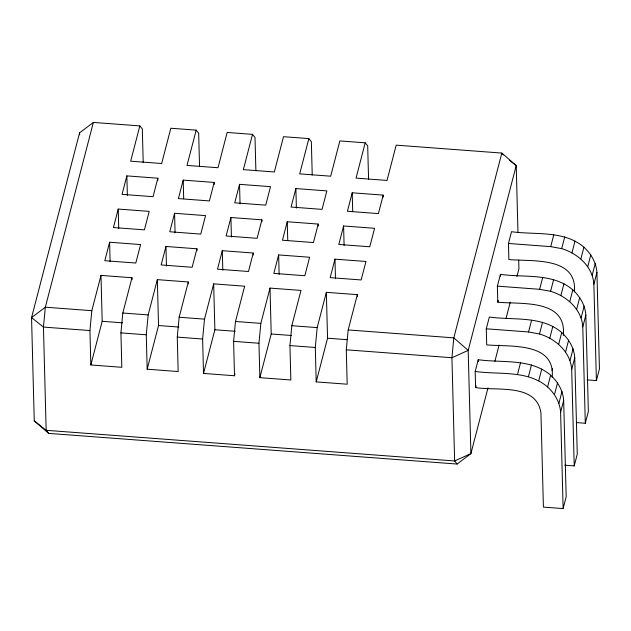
<?xml version="1.0" encoding="UTF-8"?>
<svg xmlns="http://www.w3.org/2000/svg" width="631" height="631" viewBox="0 0 631 631"><rect width="100%" height="100%" fill="white"/><g stroke="black" fill="none" stroke-linecap="round" stroke-linejoin="round"><path stroke-width="0.95" d="M131.974 277.743L122.808 313.015L120.923 332.884L121.822 367.297L90.832 364.978L89.933 330.565L91.818 310.689L100.984 275.416L131.974 277.743L132.021 279.691M188.314 281.97L179.149 317.243L177.264 337.112L178.163 371.533L147.173 369.206L146.274 334.793L148.159 314.916L157.324 279.643L188.314 281.97L188.369 283.918M202.614 339.021L204.499 319.144L213.664 283.871L244.654 286.198L235.489 321.471L233.604 341.347L234.503 375.76L203.521 373.434L202.614 339.021L177.264 337.112M258.962 343.248L260.84 323.38L270.013 288.099L300.995 290.426L291.83 325.699L289.945 345.575L290.852 379.988L259.862 377.661L258.962 343.248L233.604 341.347M357.335 294.653L348.17 329.926L346.285 349.803L347.192 384.216L316.202 381.889L315.303 347.476L317.18 327.607L326.353 292.327L357.335 294.653L357.391 296.609M143.198 162.412L142.322 128.976L139.845 125.908L93.364 122.422L79.577 132.833L31.55 317.614L34.255 420.853L48.642 433.387L457.112 464.045L470.9 453.626L487.984 387.907M93.364 122.422L45.337 307.202L43.452 327.071L46.158 430.31L48.642 433.387M109.605 242.233L104.809 260.713L135.791 263.04L140.595 244.56L109.605 242.233L110.117 261.762M118.234 209.058L113.43 227.539L144.412 229.865L149.216 211.385L118.234 209.058L118.738 228.588M126.855 175.883L122.051 194.364L153.041 196.683L157.845 178.21L126.855 175.883L127.367 195.405M139.845 125.908L130.672 161.181L161.662 163.508L170.827 128.235L196.186 130.136L198.67 133.204L199.546 166.639M90.832 364.978L102.19 321.297L100.984 275.416M165.953 246.469L161.15 264.941L192.132 267.268L196.935 248.788L165.953 246.469L166.458 265.99M174.574 213.286L169.771 231.766L200.761 234.093L205.564 215.613L174.574 213.286L175.087 232.815M183.195 180.111L178.392 198.591L209.382 200.918L214.185 182.438L183.195 180.111L183.684 198.662M196.186 130.136L187.013 165.409L218.003 167.736L227.168 132.463L252.526 134.364L255.011 137.44L255.886 170.867M147.173 369.206L158.531 325.525L157.324 279.643M222.293 250.696L217.49 269.169L248.48 271.496L253.276 253.023L222.293 250.696L222.806 270.218M230.914 217.514L226.111 235.994L257.101 238.321L261.904 219.84L230.914 217.514L231.427 237.043M239.535 184.339L234.732 202.819L265.722 205.146L270.525 186.666L239.535 184.339L240.048 203.868M252.526 134.364L243.353 169.644L274.343 171.963L283.516 136.69L308.867 138.591L311.351 141.667L312.227 175.095M203.521 373.434L214.871 329.753L213.664 283.871M234.503 375.76L235 373.86M278.634 254.924L273.83 273.397L304.82 275.723L309.624 257.251L278.634 254.924L279.147 274.446M287.255 221.741L282.451 240.222L313.441 242.549L318.245 224.068L287.255 221.741L287.744 240.293M295.876 188.566L291.072 207.047L322.062 209.374L326.866 190.893L295.876 188.566L296.389 208.096M308.867 138.591L299.701 173.872L330.683 176.191L339.857 140.918L365.207 142.819L367.692 145.895L368.567 179.322M259.862 377.661L271.212 333.98L270.013 288.099M334.974 259.152L330.171 277.632L361.161 279.951L365.964 261.479L334.974 259.152L335.487 278.673M343.595 225.977L338.792 244.449L369.782 246.776L374.585 228.296L343.595 225.977L344.108 245.498M352.216 192.794L347.421 211.275L378.403 213.601L383.206 195.121L352.216 192.794L352.705 211.346M365.207 142.819L356.042 178.1L387.024 180.427L396.197 145.146L501.834 153.073L516.221 165.606L517.972 232.46M316.202 381.889L327.552 338.216L326.353 292.327M475.19 371.47L478.243 359.709C502.347 363.101 530.639 358.069 550.642 375.2C557.828 381.81 563.033 390.573 563.657 400.464L566.181 496.826L563.128 508.578L543.409 507.103L540.941 413.037C536.689 382.686 495.824 391.275 475.608 387.529L475.19 371.47C499.287 374.861 527.587 369.829 547.59 386.961C554.775 393.563 559.973 402.333 560.604 412.224L563.128 508.578M552.212 377.228C555.414 341.308 508.767 347.089 486.698 344.857L486.28 328.798L489.333 317.038C513.437 320.438 541.729 315.397 561.732 332.537C568.917 339.139 574.123 347.91 574.746 357.793L577.27 454.154L574.218 465.915L564.824 465.205M563.325 335.542C566.953 298.597 520.898 304.481 497.788 302.194L497.37 286.127L500.422 274.375C524.527 277.766 552.819 272.734 572.822 289.866C580.007 296.467 585.205 305.238 585.836 315.129L588.36 411.483L585.308 423.243L576.852 422.612M574.391 291.893C577.594 255.965 530.947 261.755 508.878 259.522L508.46 243.463L511.512 231.703C535.616 235.103 563.909 230.063 583.912 247.194C591.097 253.804 596.295 262.567 596.926 272.458L599.45 368.82L596.398 380.58L587.004 379.87M475.608 387.529L476.082 385.715M497.788 302.194L498.261 300.38M494.909 361.232L499.121 345.047M506.054 318.371L510.258 302.178M516.947 276.465L518.927 268.845L518.698 259.996M517.444 374.64L520.504 362.88M486.28 328.798L528.533 331.969L531.594 320.209M497.37 286.127L539.623 289.306L542.684 277.545M508.46 243.463L550.713 246.634L553.766 234.874M528.415 376.628L531.468 364.876M574.218 465.915L571.694 369.553C570.613 351.94 555.556 338.784 539.505 333.965L542.557 322.204M585.308 423.243L582.784 326.89C581.703 309.269 566.646 296.12 550.595 291.293L553.647 279.533M596.398 380.58L593.874 284.218C592.793 266.597 577.736 253.449 561.685 248.63L564.737 236.87M538.693 380.832L541.753 369.072M549.782 338.169L552.843 326.408M560.872 295.497L563.933 283.737M571.962 252.834L575.015 241.074M547.59 386.961L550.642 375.2M558.68 344.289L561.732 332.537M569.769 301.626L572.822 289.866M580.859 258.955L583.912 247.194M552.03 370.373L552.504 368.559M554.491 394.588L557.544 382.836M565.581 351.924L568.634 340.164M576.671 309.253L579.723 297.493M587.761 266.59L590.813 254.829M558.932 403.209L561.984 391.449M570.022 360.538L573.074 348.777M581.112 317.874L584.164 306.114M592.201 275.203L595.254 263.442M560.604 412.224L563.657 400.464M571.694 369.553L574.746 357.793M582.784 326.89L585.836 315.129M593.874 284.218L596.926 272.458M91.818 310.689L45.337 307.202L31.55 317.614L43.452 327.071L89.933 330.565M122.808 313.015L148.159 314.916M179.149 317.243L204.499 319.144M235.489 321.471L260.84 323.38M291.83 325.699L317.18 327.607M348.17 329.926L453.807 337.861L468.194 350.386L470.9 453.626L454.635 460.969L46.158 430.31L34.255 420.853M102.19 321.297L122.524 322.827M158.531 325.525L178.865 327.055M214.871 329.753L235.205 331.283M271.212 333.98L291.546 335.511M327.552 338.216L346.924 339.667M120.923 332.884L146.274 334.793M289.945 345.575L315.303 347.476M346.285 349.803L451.93 357.73L468.194 350.386L516.221 165.606L509.525 160.282M550.713 246.634L561.685 248.63M539.623 289.306L550.595 291.293M528.533 331.969L539.505 333.965M503.325 154.918L501.834 153.073L453.807 337.861L451.93 357.73L454.635 460.969L457.112 464.045M500.422 274.375L500.47 276.26M478.243 359.709L478.298 361.595M383.206 195.121L383.262 197.077M318.245 224.068L318.292 226.024M261.904 219.84L261.952 221.796M253.276 253.023L253.331 254.971M214.185 182.438L214.232 184.386M196.935 248.788L196.99 250.744M157.845 178.21L157.892 180.158M79.577 132.833L79.624 134.797"/></g></svg>
